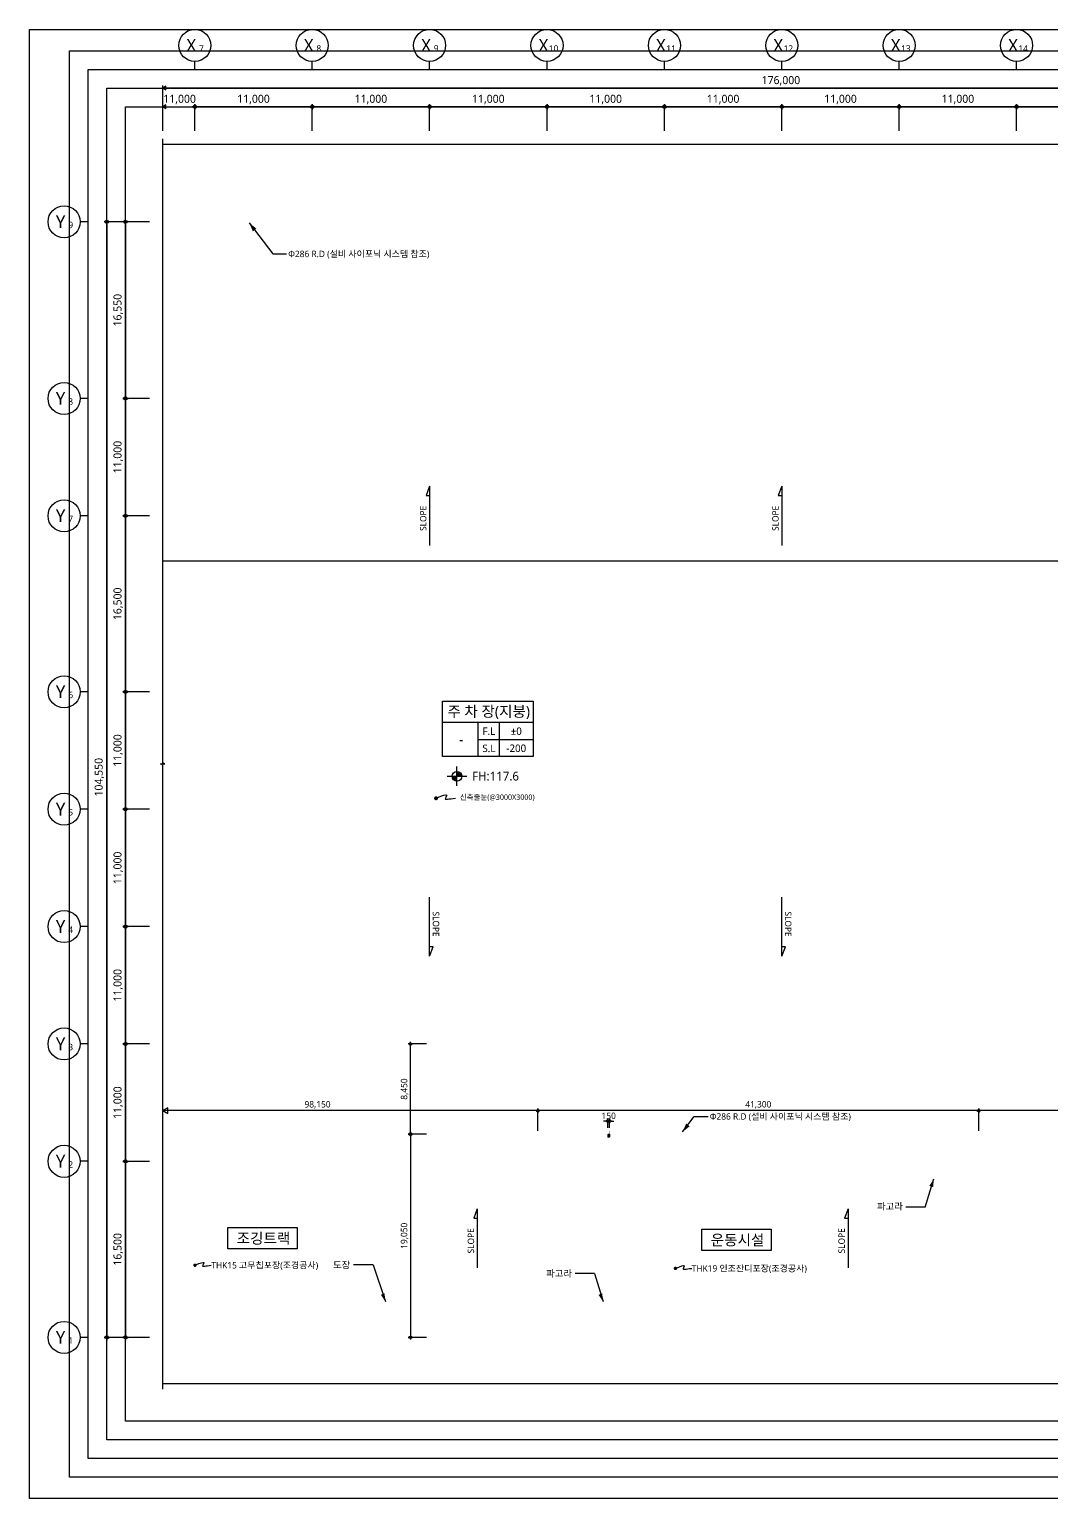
# Model space of a CAD drawing. Header units: millimetres. Extents: x 45782458 to 46215946, y 191740 to 1509539.
# Drawn here: x 46006272 to 46102053, y 191740 to 329440 of the extents above; entities that cross this region are included whole.
import ezdxf
from ezdxf.enums import TextEntityAlignment as Align

# ---------------------------------------------------------------- set-up
doc = ezdxf.new("R2010")
doc.units = ezdxf.units.MM
doc.header["$LTSCALE"] = 1000
doc.header["$MEASUREMENT"] = 0
doc.header["$PDSIZE"] = -10
doc.layers.get('0').update_dxf_attribs({"linetype": 'CONTINUOUS'})
doc.layers.get('Defpoints').update_dxf_attribs({"color": 171, "linetype": 'CONTINUOUS'})
for name, color, linetype in [('DIM', 7, 'CONTINUOUS'), ('LED', 7, 'CONTINUOUS'), ('NDIM', 7, 'CONTINUOUS'), ('SYM', 7, 'CONTINUOUS'), ('SYM(AXIS)', 7, 'CONTINUOUS'), ('SYM(단차_HATCH)', 252, 'CONTINUOUS'), ('SYM(단차_LINE)', 2, 'CONTINUOUS'), ('SYMBOL', 7, 'CONTINUOUS'), ('TEXT(AXIS)', 2, 'CONTINUOUS'), ('TEXT(MIN)', 7, 'CONTINUOUS'), ('TEXT(노트)', 7, 'CONTINUOUS'), ('TEXT(실명)', 3, 'CONTINUOUS'), ('TEXT-기입', 6, 'CONTINUOUS'), ('TITLE', 7, 'CONTINUOUS')]:
    doc.layers.add(name, color=color, linetype=linetype)
doc.styles.add('TE', font='malgun_0.ttf')
doc.styles.add('나눔바른고딕', font='NanumBarunGothic.ttf')
doc.dimstyles.new('BA', dxfattribs={"dimscale": 500, "dimtxt": 3, "dimasz": 1, "dimexe": 1, "dimexo": 5, "dimgap": 0.9, "dimtad": 1, "dimdec": 0, "dimdsep": 46, "dimlunit": 6, "dimtxsty": 'TE', "dimblk": 'DDD', "dimcen": 2.5, "dimclrd": 256, "dimclre": 256, "dimclrt": 3, "dimazin": 2, "dimtfac": 1, "dimtdec": 0, "dimtix": 1, "dimtmove": 2, "dimatfit": 3, "dimldrblk": 'DDD', "dimfxl": 1, "dimtolj": 1, "dimtzin": 0, "dimarcsym": 2})

# ---------------------------------------------------------------- blocks, each defined once
blk = doc.blocks.new('DDD')
at = {"layer": 'DIM', "color": 0}
for p, q in [((-1, 0), (1, 0)), ((0, -1), (0, 1))]:
    blk.add_line(p, q, dxfattribs=at)
for radius in [0.6, 0.3]:
    blk.add_circle((0, 0), radius, dxfattribs=at)
blk = doc.blocks.new('*D416')
at = {"layer": 'Defpoints', "color": 0, "ltscale": 0.4, "transparency": 16777216}
for p in [(46021772, 322190), (46021772, 318690), (46032772, 318690)]:
    blk.add_point(p, dxfattribs=at)
at = {"layer": 'NDIM', "lineweight": -2, "ltscale": 0.4, "transparency": 16777216}
for p, q in [((46021772, 319940), (46021772, 322440)), ((46032772, 319940), (46032772, 322440)), ((46032522, 322190), (46022022, 322190))]:
    blk.add_line(p, q, dxfattribs=at)
at = {"layer": 'NDIM', "lineweight": -2, "ltscale": 0.4, "transparency": 16777216, "xscale": 250, "yscale": 250, "zscale": 250, "rotation": 180}
blk.add_blockref('DDD', (46021772, 322190), dxfattribs=at)
at = {"layer": 'NDIM', "lineweight": -2, "ltscale": 0.4, "transparency": 16777216, "xscale": 250, "yscale": 250, "zscale": 250}
blk.add_blockref('DDD', (46032772, 322190), dxfattribs=at)
at = {"layer": 'NDIM', "color": 3, "ltscale": 0.4, "transparency": 16777216, "insert": (46027272, 322868), "char_height": 750, "attachment_point": 5, "style": 'TE'}
blk.add_mtext('\\A1;11,000', dxfattribs=at)
blk = doc.blocks.new('A$C2F20087E')
at = {"layer": 'SYM(AXIS)'}
blk.add_line((600, 0), (600, 300), dxfattribs=at)
blk.add_circle((600, 900), 600, dxfattribs=at)
blk = doc.blocks.new('*D417')
at = {"layer": 'Defpoints', "color": 0, "ltscale": 0.4, "transparency": 16777216}
for p in [(46032772, 322190), (46032772, 318690), (46043772, 318690)]:
    blk.add_point(p, dxfattribs=at)
at = {"layer": 'NDIM', "lineweight": -2, "ltscale": 0.4, "transparency": 16777216}
for p, q in [((46032772, 319940), (46032772, 322440)), ((46043772, 319940), (46043772, 322440)), ((46043522, 322190), (46033022, 322190))]:
    blk.add_line(p, q, dxfattribs=at)
at = {"layer": 'NDIM', "lineweight": -2, "ltscale": 0.4, "transparency": 16777216, "xscale": 250, "yscale": 250, "zscale": 250, "rotation": 180}
blk.add_blockref('DDD', (46032772, 322190), dxfattribs=at)
at = {"layer": 'NDIM', "lineweight": -2, "ltscale": 0.4, "transparency": 16777216, "xscale": 250, "yscale": 250, "zscale": 250}
blk.add_blockref('DDD', (46043772, 322190), dxfattribs=at)
at = {"layer": 'NDIM', "color": 3, "ltscale": 0.4, "transparency": 16777216, "insert": (46038272, 322868), "char_height": 750, "attachment_point": 5, "style": 'TE'}
blk.add_mtext('\\A1;11,000', dxfattribs=at)
blk = doc.blocks.new('*D418')
at = {"layer": 'Defpoints', "color": 0, "ltscale": 0.4, "transparency": 16777216}
for p in [(46043772, 322190), (46043772, 318690), (46054772, 318690)]:
    blk.add_point(p, dxfattribs=at)
at = {"layer": 'NDIM', "lineweight": -2, "ltscale": 0.4, "transparency": 16777216}
for p, q in [((46043772, 319940), (46043772, 322440)), ((46054772, 319940), (46054772, 322440)), ((46054522, 322190), (46044022, 322190))]:
    blk.add_line(p, q, dxfattribs=at)
at = {"layer": 'NDIM', "lineweight": -2, "ltscale": 0.4, "transparency": 16777216, "xscale": 250, "yscale": 250, "zscale": 250, "rotation": 180}
blk.add_blockref('DDD', (46043772, 322190), dxfattribs=at)
at = {"layer": 'NDIM', "lineweight": -2, "ltscale": 0.4, "transparency": 16777216, "xscale": 250, "yscale": 250, "zscale": 250}
blk.add_blockref('DDD', (46054772, 322190), dxfattribs=at)
at = {"layer": 'NDIM', "color": 3, "ltscale": 0.4, "transparency": 16777216, "insert": (46049272, 322868), "char_height": 750, "attachment_point": 5, "style": 'TE'}
blk.add_mtext('\\A1;11,000', dxfattribs=at)
blk = doc.blocks.new('*D419')
at = {"layer": 'Defpoints', "color": 0, "ltscale": 0.4, "transparency": 16777216}
for p in [(46054772, 322190), (46054772, 318690), (46065772, 318690)]:
    blk.add_point(p, dxfattribs=at)
at = {"layer": 'NDIM', "lineweight": -2, "ltscale": 0.4, "transparency": 16777216}
for p, q in [((46054772, 319940), (46054772, 322440)), ((46065772, 319940), (46065772, 322440)), ((46065522, 322190), (46055022, 322190))]:
    blk.add_line(p, q, dxfattribs=at)
at = {"layer": 'NDIM', "lineweight": -2, "ltscale": 0.4, "transparency": 16777216, "xscale": 250, "yscale": 250, "zscale": 250, "rotation": 180}
blk.add_blockref('DDD', (46054772, 322190), dxfattribs=at)
at = {"layer": 'NDIM', "lineweight": -2, "ltscale": 0.4, "transparency": 16777216, "xscale": 250, "yscale": 250, "zscale": 250}
blk.add_blockref('DDD', (46065772, 322190), dxfattribs=at)
at = {"layer": 'NDIM', "color": 3, "ltscale": 0.4, "transparency": 16777216, "insert": (46060272, 322868), "char_height": 750, "attachment_point": 5, "style": 'TE'}
blk.add_mtext('\\A1;11,000', dxfattribs=at)
blk = doc.blocks.new('*D420')
at = {"layer": 'Defpoints', "color": 0, "ltscale": 0.4, "transparency": 16777216}
for p in [(46065772, 322190), (46065772, 318690), (46076772, 318690)]:
    blk.add_point(p, dxfattribs=at)
at = {"layer": 'NDIM', "lineweight": -2, "ltscale": 0.4, "transparency": 16777216}
for p, q in [((46065772, 319940), (46065772, 322440)), ((46076772, 319940), (46076772, 322440)), ((46076522, 322190), (46066022, 322190))]:
    blk.add_line(p, q, dxfattribs=at)
at = {"layer": 'NDIM', "lineweight": -2, "ltscale": 0.4, "transparency": 16777216, "xscale": 250, "yscale": 250, "zscale": 250, "rotation": 180}
blk.add_blockref('DDD', (46065772, 322190), dxfattribs=at)
at = {"layer": 'NDIM', "lineweight": -2, "ltscale": 0.4, "transparency": 16777216, "xscale": 250, "yscale": 250, "zscale": 250}
blk.add_blockref('DDD', (46076772, 322190), dxfattribs=at)
at = {"layer": 'NDIM', "color": 3, "ltscale": 0.4, "transparency": 16777216, "insert": (46071272, 322868), "char_height": 750, "attachment_point": 5, "style": 'TE'}
blk.add_mtext('\\A1;11,000', dxfattribs=at)
blk = doc.blocks.new('*D421')
at = {"layer": 'Defpoints', "color": 0, "ltscale": 0.4, "transparency": 16777216}
for p in [(46076772, 322190), (46076772, 318690), (46087772, 318690)]:
    blk.add_point(p, dxfattribs=at)
at = {"layer": 'NDIM', "lineweight": -2, "ltscale": 0.4, "transparency": 16777216}
for p, q in [((46076772, 319940), (46076772, 322440)), ((46087772, 319940), (46087772, 322440)), ((46087522, 322190), (46077022, 322190))]:
    blk.add_line(p, q, dxfattribs=at)
at = {"layer": 'NDIM', "lineweight": -2, "ltscale": 0.4, "transparency": 16777216, "xscale": 250, "yscale": 250, "zscale": 250, "rotation": 180}
blk.add_blockref('DDD', (46076772, 322190), dxfattribs=at)
at = {"layer": 'NDIM', "lineweight": -2, "ltscale": 0.4, "transparency": 16777216, "xscale": 250, "yscale": 250, "zscale": 250}
blk.add_blockref('DDD', (46087772, 322190), dxfattribs=at)
at = {"layer": 'NDIM', "color": 3, "ltscale": 0.4, "transparency": 16777216, "insert": (46082272, 322868), "char_height": 750, "attachment_point": 5, "style": 'TE'}
blk.add_mtext('\\A1;11,000', dxfattribs=at)
blk = doc.blocks.new('*D422')
at = {"layer": 'Defpoints', "color": 0, "ltscale": 0.4, "transparency": 16777216}
for p in [(46087772, 322190), (46087772, 318690), (46098772, 318690)]:
    blk.add_point(p, dxfattribs=at)
at = {"layer": 'NDIM', "lineweight": -2, "ltscale": 0.4, "transparency": 16777216}
for p, q in [((46087772, 319940), (46087772, 322440)), ((46098772, 319940), (46098772, 322440)), ((46098522, 322190), (46088022, 322190))]:
    blk.add_line(p, q, dxfattribs=at)
at = {"layer": 'NDIM', "lineweight": -2, "ltscale": 0.4, "transparency": 16777216, "xscale": 250, "yscale": 250, "zscale": 250, "rotation": 180}
blk.add_blockref('DDD', (46087772, 322190), dxfattribs=at)
at = {"layer": 'NDIM', "lineweight": -2, "ltscale": 0.4, "transparency": 16777216, "xscale": 250, "yscale": 250, "zscale": 250}
blk.add_blockref('DDD', (46098772, 322190), dxfattribs=at)
at = {"layer": 'NDIM', "color": 3, "ltscale": 0.4, "transparency": 16777216, "insert": (46093272, 322868), "char_height": 750, "attachment_point": 5, "style": 'TE'}
blk.add_mtext('\\A1;11,000', dxfattribs=at)
blk = doc.blocks.new('*D423')
at = {"layer": 'Defpoints', "color": 0, "ltscale": 0.4, "transparency": 16777216}
for p in [(46098772, 322190), (46098772, 318690), (46109772, 318690)]:
    blk.add_point(p, dxfattribs=at)
at = {"layer": 'NDIM', "lineweight": -2, "ltscale": 0.4, "transparency": 16777216}
for p, q in [((46098772, 319940), (46098772, 322440)), ((46109772, 319940), (46109772, 322440)), ((46109522, 322190), (46099022, 322190))]:
    blk.add_line(p, q, dxfattribs=at)
at = {"layer": 'NDIM', "lineweight": -2, "ltscale": 0.4, "transparency": 16777216, "xscale": 250, "yscale": 250, "zscale": 250, "rotation": 180}
blk.add_blockref('DDD', (46098772, 322190), dxfattribs=at)
at = {"layer": 'NDIM', "lineweight": -2, "ltscale": 0.4, "transparency": 16777216, "xscale": 250, "yscale": 250, "zscale": 250}
blk.add_blockref('DDD', (46109772, 322190), dxfattribs=at)
at = {"layer": 'NDIM', "color": 3, "ltscale": 0.4, "transparency": 16777216, "insert": (46104272, 322868), "char_height": 750, "attachment_point": 5, "style": 'TE'}
blk.add_mtext('\\A1;11,000', dxfattribs=at)
blk = doc.blocks.new('*D426')
at = {"layer": 'Defpoints', "color": 0, "ltscale": 0.4, "transparency": 16777216}
for p in [(46018772, 223351), (46015272, 206851), (46018772, 206851)]:
    blk.add_point(p, dxfattribs=at)
at = {"layer": 'NDIM', "lineweight": -2, "ltscale": 0.4, "transparency": 16777216}
for p, q in [((46017522, 223351), (46015022, 223351)), ((46015272, 223101), (46015272, 207101)), ((46017522, 206851), (46015022, 206851))]:
    blk.add_line(p, q, dxfattribs=at)
at = {"layer": 'NDIM', "lineweight": -2, "ltscale": 0.4, "transparency": 16777216, "xscale": 250, "yscale": 250, "zscale": 250}
for p, rotation in [((46015272, 223351), 90), ((46015272, 206851), 270)]:
    blk.add_blockref('DDD', p, dxfattribs=dict(at, rotation=rotation))
at = {"layer": 'NDIM', "color": 3, "ltscale": 0.4, "transparency": 16777216, "insert": (46014595, 215101), "char_height": 750, "attachment_point": 5, "rotation": 90, "style": 'TE'}
blk.add_mtext('\\A1;16,500', dxfattribs=at)
blk = doc.blocks.new('*D427')
at = {"layer": 'Defpoints', "color": 0, "ltscale": 0.4, "transparency": 16777216}
for p in [(46018772, 234351), (46015272, 223351), (46018772, 223351)]:
    blk.add_point(p, dxfattribs=at)
at = {"layer": 'NDIM', "lineweight": -2, "ltscale": 0.4, "transparency": 16777216}
for p, q in [((46017522, 234351), (46015022, 234351)), ((46015272, 234101), (46015272, 223601)), ((46017522, 223351), (46015022, 223351))]:
    blk.add_line(p, q, dxfattribs=at)
at = {"layer": 'NDIM', "lineweight": -2, "ltscale": 0.4, "transparency": 16777216, "xscale": 250, "yscale": 250, "zscale": 250}
for p, rotation in [((46015272, 234351), 90), ((46015272, 223351), 270)]:
    blk.add_blockref('DDD', p, dxfattribs=dict(at, rotation=rotation))
at = {"layer": 'NDIM', "color": 3, "ltscale": 0.4, "transparency": 16777216, "insert": (46014595, 228851), "char_height": 750, "attachment_point": 5, "rotation": 90, "style": 'TE'}
blk.add_mtext('\\A1;11,000', dxfattribs=at)
blk = doc.blocks.new('*D428')
at = {"layer": 'Defpoints', "color": 0, "ltscale": 0.4, "transparency": 16777216}
for p in [(46018772, 245351), (46015272, 234351), (46018772, 234351)]:
    blk.add_point(p, dxfattribs=at)
at = {"layer": 'NDIM', "lineweight": -2, "ltscale": 0.4, "transparency": 16777216}
for p, q in [((46017522, 245351), (46015022, 245351)), ((46015272, 245101), (46015272, 234601)), ((46017522, 234351), (46015022, 234351))]:
    blk.add_line(p, q, dxfattribs=at)
at = {"layer": 'NDIM', "lineweight": -2, "ltscale": 0.4, "transparency": 16777216, "xscale": 250, "yscale": 250, "zscale": 250}
for p, rotation in [((46015272, 245351), 90), ((46015272, 234351), 270)]:
    blk.add_blockref('DDD', p, dxfattribs=dict(at, rotation=rotation))
at = {"layer": 'NDIM', "color": 3, "ltscale": 0.4, "transparency": 16777216, "insert": (46014595, 239851), "char_height": 750, "attachment_point": 5, "rotation": 90, "style": 'TE'}
blk.add_mtext('\\A1;11,000', dxfattribs=at)
blk = doc.blocks.new('*D429')
at = {"layer": 'Defpoints', "color": 0, "ltscale": 0.4, "transparency": 16777216}
for p in [(46018772, 256351), (46015272, 245351), (46018772, 245351)]:
    blk.add_point(p, dxfattribs=at)
at = {"layer": 'NDIM', "lineweight": -2, "ltscale": 0.4, "transparency": 16777216}
for p, q in [((46017522, 256351), (46015022, 256351)), ((46015272, 256101), (46015272, 245601)), ((46017522, 245351), (46015022, 245351))]:
    blk.add_line(p, q, dxfattribs=at)
at = {"layer": 'NDIM', "lineweight": -2, "ltscale": 0.4, "transparency": 16777216, "xscale": 250, "yscale": 250, "zscale": 250}
for p, rotation in [((46015272, 256351), 90), ((46015272, 245351), 270)]:
    blk.add_blockref('DDD', p, dxfattribs=dict(at, rotation=rotation))
at = {"layer": 'NDIM', "color": 3, "ltscale": 0.4, "transparency": 16777216, "insert": (46014595, 250851), "char_height": 750, "attachment_point": 5, "rotation": 90, "style": 'TE'}
blk.add_mtext('\\A1;11,000', dxfattribs=at)
blk = doc.blocks.new('*D430')
at = {"layer": 'Defpoints', "color": 0, "ltscale": 0.4, "transparency": 16777216}
for p in [(46018772, 267351), (46015272, 256351), (46018772, 256351)]:
    blk.add_point(p, dxfattribs=at)
at = {"layer": 'NDIM', "lineweight": -2, "ltscale": 0.4, "transparency": 16777216}
for p, q in [((46017522, 267351), (46015022, 267351)), ((46015272, 267101), (46015272, 256601)), ((46017522, 256351), (46015022, 256351))]:
    blk.add_line(p, q, dxfattribs=at)
at = {"layer": 'NDIM', "lineweight": -2, "ltscale": 0.4, "transparency": 16777216, "xscale": 250, "yscale": 250, "zscale": 250}
for p, rotation in [((46015272, 267351), 90), ((46015272, 256351), 270)]:
    blk.add_blockref('DDD', p, dxfattribs=dict(at, rotation=rotation))
at = {"layer": 'NDIM', "color": 3, "ltscale": 0.4, "transparency": 16777216, "insert": (46014595, 261851), "char_height": 750, "attachment_point": 5, "rotation": 90, "style": 'TE'}
blk.add_mtext('\\A1;11,000', dxfattribs=at)
blk = doc.blocks.new('*D431')
at = {"layer": 'Defpoints', "color": 0, "ltscale": 0.4, "transparency": 16777216}
for p in [(46018772, 283851), (46015272, 267351), (46018772, 267351)]:
    blk.add_point(p, dxfattribs=at)
at = {"layer": 'NDIM', "lineweight": -2, "ltscale": 0.4, "transparency": 16777216}
for p, q in [((46017522, 283851), (46015022, 283851)), ((46015272, 283601), (46015272, 267601)), ((46017522, 267351), (46015022, 267351))]:
    blk.add_line(p, q, dxfattribs=at)
at = {"layer": 'NDIM', "lineweight": -2, "ltscale": 0.4, "transparency": 16777216, "xscale": 250, "yscale": 250, "zscale": 250}
for p, rotation in [((46015272, 283851), 90), ((46015272, 267351), 270)]:
    blk.add_blockref('DDD', p, dxfattribs=dict(at, rotation=rotation))
at = {"layer": 'NDIM', "color": 3, "ltscale": 0.4, "transparency": 16777216, "insert": (46014595, 275601), "char_height": 750, "attachment_point": 5, "rotation": 90, "style": 'TE'}
blk.add_mtext('\\A1;16,500', dxfattribs=at)
blk = doc.blocks.new('*D432')
at = {"layer": 'Defpoints', "color": 0, "ltscale": 0.4, "transparency": 16777216}
for p in [(46018772, 294851), (46015272, 283851), (46018772, 283851)]:
    blk.add_point(p, dxfattribs=at)
at = {"layer": 'NDIM', "lineweight": -2, "ltscale": 0.4, "transparency": 16777216}
for p, q in [((46017522, 294851), (46015022, 294851)), ((46015272, 294601), (46015272, 284101)), ((46017522, 283851), (46015022, 283851))]:
    blk.add_line(p, q, dxfattribs=at)
at = {"layer": 'NDIM', "lineweight": -2, "ltscale": 0.4, "transparency": 16777216, "xscale": 250, "yscale": 250, "zscale": 250}
for p, rotation in [((46015272, 294851), 90), ((46015272, 283851), 270)]:
    blk.add_blockref('DDD', p, dxfattribs=dict(at, rotation=rotation))
at = {"layer": 'NDIM', "color": 3, "ltscale": 0.4, "transparency": 16777216, "insert": (46014595, 289351), "char_height": 750, "attachment_point": 5, "rotation": 90, "style": 'TE'}
blk.add_mtext('\\A1;11,000', dxfattribs=at)
blk = doc.blocks.new('*D433')
at = {"layer": 'Defpoints', "color": 0, "ltscale": 0.4, "transparency": 16777216}
for p in [(46018772, 311401), (46015272, 294851), (46018772, 294851)]:
    blk.add_point(p, dxfattribs=at)
at = {"layer": 'NDIM', "lineweight": -2, "ltscale": 0.4, "transparency": 16777216}
for p, q in [((46017522, 311401), (46015022, 311401)), ((46015272, 311151), (46015272, 295101)), ((46017522, 294851), (46015022, 294851))]:
    blk.add_line(p, q, dxfattribs=at)
at = {"layer": 'NDIM', "lineweight": -2, "ltscale": 0.4, "transparency": 16777216, "xscale": 250, "yscale": 250, "zscale": 250}
for p, rotation in [((46015272, 311401), 90), ((46015272, 294851), 270)]:
    blk.add_blockref('DDD', p, dxfattribs=dict(at, rotation=rotation))
at = {"layer": 'NDIM', "color": 3, "ltscale": 0.4, "transparency": 16777216, "insert": (46014595, 303126), "char_height": 750, "attachment_point": 5, "rotation": 90, "style": 'TE'}
blk.add_mtext('\\A1;16,550', dxfattribs=at)
blk = doc.blocks.new('*D434')
at = {"layer": 'Defpoints', "color": 0, "ltscale": 0.4, "transparency": 16777216}
for p in [(46018772, 311401), (46013522, 206851), (46018772, 206851)]:
    blk.add_point(p, dxfattribs=at)
at = {"layer": 'NDIM', "lineweight": -2, "ltscale": 0.4, "transparency": 16777216}
for p, q in [((46017522, 311401), (46013272, 311401)), ((46013522, 311151), (46013522, 207101)), ((46017522, 206851), (46013272, 206851))]:
    blk.add_line(p, q, dxfattribs=at)
at = {"layer": 'NDIM', "lineweight": -2, "ltscale": 0.4, "transparency": 16777216, "xscale": 250, "yscale": 250, "zscale": 250}
for p, rotation in [((46013522, 311401), 90), ((46013522, 206851), 270)]:
    blk.add_blockref('DDD', p, dxfattribs=dict(at, rotation=rotation))
at = {"layer": 'NDIM', "color": 3, "ltscale": 0.4, "transparency": 16777216, "insert": (46012828, 259351), "char_height": 750, "attachment_point": 5, "rotation": 90, "style": 'TE'}
blk.add_mtext('\\A1;104,550', dxfattribs=at)
blk = doc.blocks.new('A$C51E23882')
at = {"layer": 'TITLE'}
blk.add_lwpolyline([(8500, 0), (0, 0), (0, 5200), (8500, 5200)], close=True, dxfattribs=at)
for points in [[(8500, 3200), (0, 3200)], [(3300, 3200), (3300, 0)], [(5300, 3200), (5300, 0)], [(3300, 1600), (8500, 1600)]]:
    blk.add_lwpolyline(points, dxfattribs=at)
at = {"layer": 'TITLE', "style": '나눔바른고딕'}
for s, p in [('F.L', (4352, 2378)), ('S.L', (4352, 778))]:
    blk.add_text(s, height=700, dxfattribs=at).set_placement(p, align=Align.MIDDLE)
blk = doc.blocks.new('level')
at = {"layer": 'SYMBOL'}
for p, q in [((-4320, 0), (4320, 0)), ((0, 4320), (0, -4320))]:
    blk.add_line(p, q, dxfattribs=at)
blk.add_circle((0, 0), 2160, dxfattribs=at)
for points in [[(-2160, 0), (0, 2160), (-2127, 381), (-376, 2126)], [(-2127, 381), (-376, 2126), (-2030, 748), (-738, 2029)], [(-2030, 748), (-738, 2029), (-1859, 1104), (-1089, 1863)], [(-1859, 1104), (-1089, 1863), (-1659, 1388), (-1386, 1658)], [(0, -2160), (2160, 0), (381, -2127), (2126, -376)], [(381, -2127), (2126, -376), (748, -2030), (2029, -738)], [(748, -2030), (2029, -738), (1104, -1859), (1863, -1089)], [(1104, -1859), (1863, -1089), (1388, -1659), (1658, -1386)]]:
    blk.add_solid(points, dxfattribs=at)
at = {"layer": 'SYMBOL', "linetype": 'Continuous'}
for points in [[(0, 2160), (-2160, 0), (0, 0)], [(2160, 0), (0, 0), (0, -2160)]]:
    blk.add_solid(points, dxfattribs=at)
blk = doc.blocks.new('A$C31C7260E')
at = {"layer": 'TITLE'}
for points in [[(0, 0), (0, 4000), (13000, 4000), (13000, 0)], [(13000, 0), (0, 0)]]:
    blk.add_lwpolyline(points, dxfattribs=at)
blk = doc.blocks.new('*D1214')
at = {"layer": 'Defpoints', "color": 0, "ltscale": 0.4, "transparency": 16777216}
for p in [(46041972, 234351), (46043772, 234351), (46043772, 225901)]:
    blk.add_point(p, dxfattribs=at)
at = {"layer": 'NDIM', "lineweight": -2, "ltscale": 0.4, "transparency": 16777216}
for p, q in [((46043472, 234351), (46041772, 234351)), ((46041972, 226101), (46041972, 234151)), ((46043472, 225901), (46041772, 225901))]:
    blk.add_line(p, q, dxfattribs=at)
at = {"layer": 'NDIM', "lineweight": -2, "ltscale": 0.4, "transparency": 16777216, "xscale": 200, "yscale": 200, "zscale": 200}
for p, rotation in [((46041972, 234351), 90), ((46041972, 225901), 270)]:
    blk.add_blockref('DDD', p, dxfattribs=dict(at, rotation=rotation))
at = {"layer": 'NDIM', "color": 3, "ltscale": 0.4, "transparency": 16777216, "insert": (46041432, 230126), "char_height": 600, "attachment_point": 5, "rotation": 90, "style": 'TE'}
blk.add_mtext('\\A1;8,450', dxfattribs=at)
blk = doc.blocks.new('*D1215')
at = {"layer": 'Defpoints', "color": 0, "ltscale": 0.4, "transparency": 16777216}
for p in [(46043772, 225901), (46041972, 206851), (46043772, 206851)]:
    blk.add_point(p, dxfattribs=at)
at = {"layer": 'NDIM', "lineweight": -2, "ltscale": 0.4, "transparency": 16777216}
for p, q in [((46043472, 225901), (46041772, 225901)), ((46041972, 225701), (46041972, 207051)), ((46043472, 206851), (46041772, 206851))]:
    blk.add_line(p, q, dxfattribs=at)
at = {"layer": 'NDIM', "lineweight": -2, "ltscale": 0.4, "transparency": 16777216, "xscale": 200, "yscale": 200, "zscale": 200}
for p, rotation in [((46041972, 225901), 90), ((46041972, 206851), 270)]:
    blk.add_blockref('DDD', p, dxfattribs=dict(at, rotation=rotation))
at = {"layer": 'NDIM', "color": 3, "ltscale": 0.4, "transparency": 16777216, "insert": (46041430, 216376), "char_height": 600, "attachment_point": 5, "rotation": 90, "style": 'TE'}
blk.add_mtext('\\A1;19,050', dxfattribs=at)
blk = doc.blocks.new('*D1219')
at = {"layer": 'Defpoints', "color": 0, "ltscale": 0.4, "transparency": 16777216}
for p in [(46095222, 228101), (46095222, 225901), (46116022, 225901)]:
    blk.add_point(p, dxfattribs=at)
at = {"layer": 'NDIM', "lineweight": -2, "ltscale": 0.4, "transparency": 16777216}
for p, q in [((46095222, 226201), (46095222, 228301)), ((46115822, 228101), (46095422, 228101)), ((46116022, 226201), (46116022, 228301))]:
    blk.add_line(p, q, dxfattribs=at)
at = {"layer": 'NDIM', "lineweight": -2, "ltscale": 0.4, "transparency": 16777216, "xscale": 200, "yscale": 200, "zscale": 200, "rotation": 180}
blk.add_blockref('DDD', (46095222, 228101), dxfattribs=at)
at = {"layer": 'NDIM', "lineweight": -2, "ltscale": 0.4, "transparency": 16777216, "xscale": 200, "yscale": 200, "zscale": 200}
blk.add_blockref('DDD', (46116022, 228101), dxfattribs=at)
at = {"layer": 'NDIM', "color": 3, "ltscale": 0.4, "transparency": 16777216, "insert": (46105622, 228642), "char_height": 600, "attachment_point": 5, "style": 'TE'}
blk.add_mtext('\\A1;20,800', dxfattribs=at)
blk = doc.blocks.new('*D1221')
at = {"layer": 'Defpoints', "color": 0, "ltscale": 0.4, "transparency": 16777216}
for p in [(46053922, 228101), (46053922, 225901), (46095222, 225901)]:
    blk.add_point(p, dxfattribs=at)
at = {"layer": 'NDIM', "lineweight": -2, "ltscale": 0.4, "transparency": 16777216}
for p, q in [((46053922, 226201), (46053922, 228301)), ((46095022, 228101), (46054122, 228101)), ((46095222, 226201), (46095222, 228301))]:
    blk.add_line(p, q, dxfattribs=at)
at = {"layer": 'NDIM', "lineweight": -2, "ltscale": 0.4, "transparency": 16777216, "xscale": 200, "yscale": 200, "zscale": 200, "rotation": 180}
blk.add_blockref('DDD', (46053922, 228101), dxfattribs=at)
at = {"layer": 'NDIM', "lineweight": -2, "ltscale": 0.4, "transparency": 16777216, "xscale": 200, "yscale": 200, "zscale": 200}
blk.add_blockref('DDD', (46095222, 228101), dxfattribs=at)
at = {"layer": 'NDIM', "color": 3, "ltscale": 0.4, "transparency": 16777216, "insert": (46074572, 228643), "char_height": 600, "attachment_point": 5, "style": 'TE'}
blk.add_mtext('\\A1;41,300', dxfattribs=at)
blk = doc.blocks.new('*D1227')
at = {"layer": 'Defpoints', "color": 0, "ltscale": 0.4, "transparency": 16777216}
for p in [(46060477, 226201), (46060627, 227125), (46060627, 226201)]:
    blk.add_point(p, dxfattribs=at)
at = {"layer": 'NDIM', "lineweight": -2, "ltscale": 0.4, "transparency": 16777216}
for p, q in [((46060477, 226501), (46060477, 227325)), ((46060627, 226501), (46060627, 227325)), ((46060277, 227125), (46060077, 227125)), ((46060477, 227125), (46060627, 227125)), ((46060827, 227125), (46061027, 227125))]:
    blk.add_line(p, q, dxfattribs=at)
at = {"layer": 'NDIM', "lineweight": -2, "ltscale": 0.4, "transparency": 16777216, "xscale": 200, "yscale": 200, "zscale": 200}
blk.add_blockref('DDD', (46060477, 227125), dxfattribs=at)
at = {"layer": 'NDIM', "lineweight": -2, "ltscale": 0.4, "transparency": 16777216, "xscale": 200, "yscale": 200, "zscale": 200, "rotation": 180}
blk.add_blockref('DDD', (46060627, 227125), dxfattribs=at)
at = {"layer": 'NDIM', "color": 3, "ltscale": 0.4, "transparency": 16777216, "insert": (46060552, 227617), "char_height": 600, "attachment_point": 5, "style": 'TE'}
blk.add_mtext('\\A1;150', dxfattribs=at)
blk = doc.blocks.new('A$C2EB71741')
at = {"layer": 'SYM'}
for p, q in [((0, 3920), (3920, 0)), ((0, 3920), (858, 3532)), ((858, 3532), (623, 3297))]:
    blk.add_line(p, q, dxfattribs=at)

msp = doc.modelspace()

# ---------------------------------------------------------------- hatches: boundary and pattern name
at = {"layer": 'SYM(단차_HATCH)'}
h = msp.add_hatch(dxfattribs=at)
h.set_pattern_fill('ANSI31', color=251, scale=7, angle=270, style=0)
h.set_pattern_definition([(315, (46057737.505, -2656103.121), (15.71544821, 15.71544821), [])])
h.paths.add_polyline_path([(46060647, 225601.3), (46060647, 225901.3), (46060477, 225901.3), (46060477, 225601.3)])

# ---------------------------------------------------------------- linework, layer by layer
for p, q in [((46090214.3, 219052.1), (46091022.3, 221701.3)), ((46038470.4, 213636.2), (46039625.2, 210201.3)), ((46059214.3, 212850.6), (46060022.3, 210201.3))]:
    msp.add_line(p, q)
at = {"color": 6}
for points in [[(46018772.3, 323940.2), (46019072.3, 323767), (46019072.3, 324113.4)], [(46018772.3, 322190.2), (46019072.3, 322017), (46019072.3, 322363.4)], [(46018772.4, 228101.3), (46019252.4, 227824.2), (46019252.4, 228378.5)]]:
    msp.add_lwpolyline(points, close=True, dxfattribs=at)
for points in [[(46090214.3, 219052.1), (46088397.8, 219052.1)], [(46038470.4, 213636.2), (46036653.8, 213636.2)], [(46059214.3, 212850.6), (46057397.8, 212850.6)]]:
    msp.add_lwpolyline(points)
for points in [[(46091022.3, 221701.3), (46090950.9, 220931.6), (46090597.1, 221055.7)], [(46039625.2, 210201.3), (46039553.8, 210971.1), (46039200, 210847)], [(46060022.3, 210201.3), (46059950.9, 210971.1), (46059597.1, 210847)]]:
    msp.add_solid(points)
at = {"layer": 'Defpoints'}
msp.add_line((46018772.3, 279626.3), (46142262.5, 279626.3), dxfattribs=at)
for points in [[(46182972.3, 191740.2), (46006272.3, 191740.2), (46006272.3, 329440.2), (46182972.3, 329440.2)], [(46180972.3, 193740.2), (46010022.3, 193740.2), (46010022.3, 327440.2), (46180972.3, 327440.2)], [(46179222.3, 195490.2), (46011772.3, 195490.2), (46011772.3, 325690.2), (46179222.3, 325690.2)], [(46177472.3, 197240.2), (46013522.3, 197240.2), (46013522.3, 323940.2), (46177472.3, 323940.2)], [(46175722.3, 198990.2), (46015272.3, 198990.2), (46015272.3, 322190.2), (46175722.3, 322190.2)], [(46172222.3, 202490.2), (46018772.3, 202490.2), (46018772.3, 318690.2), (46172222.3, 318690.2)]]:
    msp.add_lwpolyline(points, close=True, dxfattribs=at)
at = {"layer": 'LED'}
for points in [[(46026872.3, 311301.3), (46029078, 308395.9), (46030366, 308395.9)], [(46044376, 257380.9), (46044822.4, 257567), (46045118.2, 257667.4), (46045290.5, 257698.2), (46045366.4, 257675.6), (46045372.9, 257615.8), (46045337, 257535), (46045285.8, 257449.2), (46045246.3, 257374.7), (46045240.8, 257324.2), (46045273.2, 257296.9), (46045342.5, 257288.5), (46045448, 257294.7), (46045588.7, 257311.3), (46045763.8, 257334), (46045972.3, 257358.7), (46046213.5, 257380.9)], [(46067472.3, 226101.3), (46068575.2, 227554), (46069863.1, 227554)], [(46021786.7, 213610.2), (46022158.6, 213765.3), (46022405.1, 213848.9), (46022548.8, 213874.6), (46022612, 213855.8), (46022617.4, 213806), (46022587.5, 213738.6), (46022544.8, 213667.2), (46022511.9, 213605.1), (46022507.3, 213563), (46022534.3, 213540.2), (46022592.1, 213533.2), (46022680, 213538.4), (46022797.3, 213552.2), (46022943.1, 213571.2), (46023116.9, 213591.7), (46023317.9, 213610.2)], [(46066801.3, 213317.8), (46067173.2, 213472.9), (46067419.7, 213556.5), (46067563.3, 213582.2), (46067626.6, 213563.4), (46067632, 213513.6), (46067602.1, 213446.2), (46067559.4, 213374.7), (46067526.4, 213312.7), (46067521.9, 213270.6), (46067548.9, 213247.8), (46067606.7, 213240.8), (46067694.6, 213246), (46067811.8, 213259.8), (46067957.7, 213278.7), (46068131.5, 213299.3), (46068332.5, 213317.8)]]:
    msp.add_lwpolyline(points, dxfattribs=at)
for points, const_width in [([(46044376, 257474.6, -1), (46044376, 257287.1, -1)], 187.5), ([(46021786.7, 213688.3, -1), (46021786.7, 213532.1, -1)], 156.2), ([(46066801.3, 213395.9, -1), (46066801.3, 213239.7, -1)], 156.2)]:
    msp.add_lwpolyline(points, format="xyb", close=True, dxfattribs=dict(at, const_width=const_width))
for points in [[(46026872.3, 311301.3), (46027542.1, 310763.6), (46027210.3, 310511.6)], [(46067472.3, 226101.3), (46068142.1, 226639.1), (46067810.3, 226891)]]:
    msp.add_solid(points, dxfattribs=at)
at = {"layer": 'NDIM', "ltscale": 0.4}
for p, q in [((46018772.3, 319940.2), (46018772.3, 324190.2)), ((46131522.3, 323940.2), (46018772.3, 323940.2)), ((46018772.3, 322190.2), (46021522.3, 322190.2)), ((46053722.3, 228101.3), (46018772.4, 228101.3))]:
    msp.add_line(p, q, dxfattribs=at)
at = {"layer": 'SYM', "color": 8}
msp.add_lwpolyline([(46018772.3, 201990.2), (46018772.4, 260490.2), (46018572.3, 260590.2), (46018972.3, 260590.2), (46018772.3, 260690.2), (46018772.3, 319190.2)], dxfattribs=at)
at = {"layer": 'SYM(단차_LINE)', "const_width": 30}
msp.add_lwpolyline([(46060627, 226201.3), (46060627, 225901.3), (46060477, 225901.3), (46060477, 225601.3)], dxfattribs=at)

# ---------------------------------------------------------------- block references
for name, p, xscale, yscale, zscale in [('A$C2F20087E', (46020272.3, 325690.2), 2.5, 2.5, 2.5), ('A$C2F20087E', (46031272.3, 325690.2), 2.5, 2.5, 2.5), ('A$C2F20087E', (46042272.3, 325690.2), 2.5, 2.5, 2.5), ('A$C2F20087E', (46053272.3, 325690.2), 2.5, 2.5, 2.5), ('A$C2F20087E', (46064272.3, 325690.2), 2.5, 2.5, 2.5), ('A$C2F20087E', (46075272.3, 325690.2), 2.5, 2.5, 2.5), ('A$C2F20087E', (46086272.3, 325690.2), 2.5, 2.5, 2.5), ('A$C2F20087E', (46097272.3, 325690.2), 2.5, 2.5, 2.5), ('A$C31C7260E', (46024871, 215150.2), 0.5, 0.5, 0.5), ('A$C31C7260E', (46069287.8, 214994.2), 0.5, 0.5, 0.5)]:
    msp.add_blockref(name, p, dxfattribs=dict(xscale=xscale, yscale=yscale, zscale=zscale))
at = {"xscale": 2.500000000000049, "yscale": 2.500000000000049, "zscale": 2.500000000000049, "rotation": 90}
for p in [(46011772.3, 309901.3), (46011772.3, 293351.3), (46011772.3, 282351.3), (46011772.3, 265851.3), (46011772.3, 254851.3), (46011772.3, 243851.3), (46011772.3, 232851.3), (46011772.3, 221851.3), (46011772.3, 205351.3)]:
    msp.add_blockref('A$C2F20087E', p, dxfattribs=at)
at = {"xscale": -1}
for p, rotation in [((46046544.2, 283851.3), 44.9999999999032), ((46079544.2, 283851.3), 44.9999999999032), ((46041000.4, 245351.3), 224.9999999999032), ((46074000.4, 245351.3), 224.9999999999032), ((46051013.3, 216135.2), 44.9999999999032), ((46085749.1, 216135.2), 44.9999999999032)]:
    msp.add_blockref('A$C2EB71741', p, dxfattribs=dict(at, rotation=rotation))
msp.add_blockref('A$C51E23882', (46044976.7, 261278))
at = {"layer": 'SYMBOL', "xscale": 0.210048437524453, "yscale": 0.210048437524453, "zscale": 0.210048437524453, "rotation": 90}
msp.add_blockref('level', (46046338.3, 259436.6), dxfattribs=at)

# ---------------------------------------------------------------- texts
at = {"layer": 'NDIM', "color": 3, "ltscale": 0.4, "attachment_point": 5, "style": 'TE'}
for s, insert, char_height in [('\\A1;176,000', (46076690.1, 324617.6), 750), ('\\A1;11,000', (46020347.4, 322867.6), 750), ('\\A1;98,150', (46033272.3, 228643.3), 600)]:
    msp.add_mtext(s, dxfattribs=dict(at, insert=insert, char_height=char_height))
at = {"layer": 'SYMBOL', "style": '나눔바른고딕'}
msp.add_text('FH:117.6', height=825, dxfattribs=at).set_placement((46047756.1, 259038.5))
at = {"layer": 'TEXT(AXIS)', "style": '나눔바른고딕'}
for s, height, p in [('X', 1200, (46021443.2, 327950.1)), ('7', 600, (46022391.3, 327650.2)), ('X', 1200, (46032443.2, 327950.1)), ('8', 600, (46033391.3, 327650.2)), ('X', 1200, (46043443.2, 327950.1)), ('9', 600, (46044391.3, 327650.2)), ('X', 1200, (46054443.2, 327950.1)), ('10', 600, (46055391.3, 327650.2)), ('X', 1200, (46065443.2, 327950.1)), ('11', 600, (46066391.3, 327650.2)), ('X', 1200, (46076443.2, 327950.1)), ('12', 600, (46077391.3, 327650.2)), ('X', 1200, (46087443.2, 327950.1)), ('13', 600, (46088391.3, 327650.2)), ('X', 1200, (46098443.2, 327950.1)), ('14', 600, (46099391.3, 327650.2)), ('Y', 1200, (46009193.2, 311411.3)), ('9', 600, (46010141.3, 311111.4)), ('Y', 1200, (46009193.2, 294861.3)), ('8', 600, (46010141.3, 294561.4)), ('Y', 1200, (46009193.2, 283861.3)), ('7', 600, (46010141.3, 283561.4)), ('Y', 1200, (46009193.2, 267361.3)), ('6', 600, (46010141.3, 267061.4)), ('Y', 1200, (46009193.2, 256361.3)), ('5', 600, (46010141.3, 256061.4)), ('Y', 1200, (46009193.2, 245361.3)), ('4', 600, (46010141.3, 245061.4)), ('Y', 1200, (46009193.2, 234361.3)), ('3', 600, (46010141.3, 234061.4)), ('Y', 1200, (46009193.2, 223361.3)), ('2', 600, (46010141.3, 223061.4)), ('Y', 1200, (46009193.2, 206861.3)), ('1', 600, (46010141.3, 206561.4))]:
    msp.add_text(s, height=height, dxfattribs=at).set_placement(p, align=Align.MIDDLE)
at = {"layer": 'TEXT(MIN)', "style": '나눔바른고딕'}
for s, height, p in [('Φ286 R.D (설비 사이포닉 시스템 참조)', 600, (46030527.3, 308395.9)), ('신축줄눈(@3000X3000)', 500, (46046602.6, 257482.7)), ('Φ286 R.D (설비 사이포닉 시스템 참조)', 600, (46070024.5, 227554)), ('THK15 고무칩포장(조경공사)', 600, (46023317.9, 213610.2)), ('THK19 인조잔디포장(조경공사)', 600, (46068332.5, 213317.8))]:
    msp.add_text(s, height=height, dxfattribs=at).set_placement(p, align=Align.MIDDLE_LEFT)
for rotation, p in [(90, (46043173.6, 282435.7)), (90, (46076173.6, 282435.7)), (270, (46044371, 246767)), (270, (46077371, 246767)), (90, (46047642.7, 214719.5)), (90, (46082378.5, 214719.5))]:
    msp.add_text('SLOPE', height=600, rotation=rotation, dxfattribs=at).set_placement(p, align=Align.MIDDLE_LEFT)
at = {"layer": 'TEXT(노트)', "style": '나눔바른고딕'}
for s, p in [('파고라', (46085697.5, 219127.5)), ('도장', (46034725, 213631)), ('파고라', (46054697.5, 212838.5))]:
    msp.add_text(s, height=625, dxfattribs=at).set_placement(p, align=Align.MIDDLE_LEFT)
at = {"layer": 'TEXT(실명)', "style": '나눔바른고딕'}
for s, p in [('주 차 장(지붕)', (46049314.4, 265472.1)), ('조깅트랙', (46028208.7, 216144.4)), ('운동시설', (46072625.5, 215988.3))]:
    msp.add_text(s, height=1000, dxfattribs=at).set_placement(p, align=Align.MIDDLE)
at = {"layer": 'TEXT-기입', "style": '나눔바른고딕'}
for s, height, p in [('±0', 700, (46051892.8, 263665.9)), ('-', 900, (46046718, 262891.3)), ('-200', 700, (46051892.8, 262065.9))]:
    msp.add_text(s, height=height, dxfattribs=at).set_placement(p, align=Align.MIDDLE)

# ---------------------------------------------------------------- dimensions: what is measured, and where the dimension line sits
at = {"layer": 'NDIM', "ltscale": 0.4}
for base, p1, p2, angle, override, picture, middle in [((46021772.3, 322190.2), (46032772.3, 318690.2), (46021772.3, 318690.2), 180, {"dimscale": 250}, '*D416', (46027272.3, 322867.6)), ((46032772.3, 322190.2), (46043772.3, 318690.2), (46032772.3, 318690.2), 180, {"dimscale": 250}, '*D417', (46038272.3, 322867.6)), ((46043772.3, 322190.2), (46054772.3, 318690.2), (46043772.3, 318690.2), 180, {"dimscale": 250}, '*D418', (46049272.3, 322867.6)), ((46054772.3, 322190.2), (46065772.3, 318690.2), (46054772.3, 318690.2), 180, {"dimscale": 250}, '*D419', (46060272.3, 322867.6)), ((46065772.3, 322190.2), (46076772.3, 318690.2), (46065772.3, 318690.2), 180, {"dimscale": 250}, '*D420', (46071272.3, 322867.6)), ((46076772.3, 322190.2), (46087772.3, 318690.2), (46076772.3, 318690.2), 180, {"dimscale": 250}, '*D421', (46082272.3, 322867.6)), ((46087772.3, 322190.2), (46098772.3, 318690.2), (46087772.3, 318690.2), 180, {"dimscale": 250}, '*D422', (46093272.3, 322867.6)), ((46098772.3, 322190.2), (46109772.3, 318690.2), (46098772.3, 318690.2), 180, {"dimscale": 250}, '*D423', (46104272.3, 322867.6)), ((46015272.3, 294851.3), (46018772.3, 311401.3), (46018772.3, 294851.3), 270, {"dimscale": 250}, '*D433', (46014594.9, 303126.3)), ((46015272.3, 283851.3), (46018772.3, 294851.3), (46018772.3, 283851.3), 270, {"dimscale": 250}, '*D432', (46014594.9, 289351.3)), ((46015272.3, 267351.3), (46018772.3, 283851.3), (46018772.3, 267351.3), 270, {"dimscale": 250}, '*D431', (46014594.9, 275601.3)), ((46015272.3, 256351.3), (46018772.3, 267351.3), (46018772.3, 256351.3), 270, {"dimscale": 250}, '*D430', (46014594.9, 261851.3)), ((46015272.3, 245351.3), (46018772.3, 256351.3), (46018772.3, 245351.3), 270, {"dimscale": 250}, '*D429', (46014594.9, 250851.3)), ((46015272.3, 234351.3), (46018772.3, 245351.3), (46018772.3, 234351.3), 270, {"dimscale": 250}, '*D428', (46014594.9, 239851.3)), ((46015272.3, 223351.3), (46018772.3, 234351.3), (46018772.3, 223351.3), 270, {"dimscale": 250}, '*D427', (46014594.9, 228851.3)), ((46041972.3, 234351.3), (46043772.3, 225901.3), (46043772.3, 234351.3), 90, {"dimscale": 200, "dimexo": 1.5}, '*D1214', (46041432, 230126.3)), ((46041972.3, 206851.3), (46043772.3, 225901.3), (46043772.3, 206851.3), 90, {"dimscale": 200, "dimexo": 1.5}, '*D1215', (46041430.4, 216376.3)), ((46015272.3, 206851.3), (46018772.3, 223351.3), (46018772.3, 206851.3), 270, {"dimscale": 250}, '*D426', (46014594.9, 215101.3))]:
    dim = msp.add_linear_dim(base=base, p1=p1, p2=p2, angle=angle, dimstyle='BA', override=override, dxfattribs=at)
    dim.commit()
    dim.dimension.update_dxf_attribs({"geometry": picture, "text_midpoint": middle})
dim = msp.add_linear_dim(base=(46013522.3, 206851.3), p1=(46018772.3, 311401.3), p2=(46018772.3, 206851.3), angle=270, dimstyle='BA', override={"dimscale": 250}, dxfattribs=at)
dim.commit()
dim.dimension.update_dxf_attribs({"geometry": '*D434', "text_midpoint": (46012828.2, 259351.3), "dimtype": 160})
for base, p1, p2, picture, middle in [((46053922.3, 228101.3), (46095222.3, 225901.3), (46053922.3, 225901.3), '*D1221', (46074572.3, 228643.3)), ((46095222.3, 228101.3), (46116022.3, 225901.3), (46095222.3, 225901.3), '*D1219', (46105622.3, 228641.7)), ((46060627, 227125), (46060477, 226201.3), (46060627, 226201.3), '*D1227', (46060552, 227616.6))]:
    dim = msp.add_linear_dim(base=base, p1=p1, p2=p2, dimstyle='BA', override={"dimscale": 200, "dimexo": 1.5}, dxfattribs=at)
    dim.commit()
    dim.dimension.update_dxf_attribs({"geometry": picture, "text_midpoint": middle})

doc.saveas('drawing.dxf')
